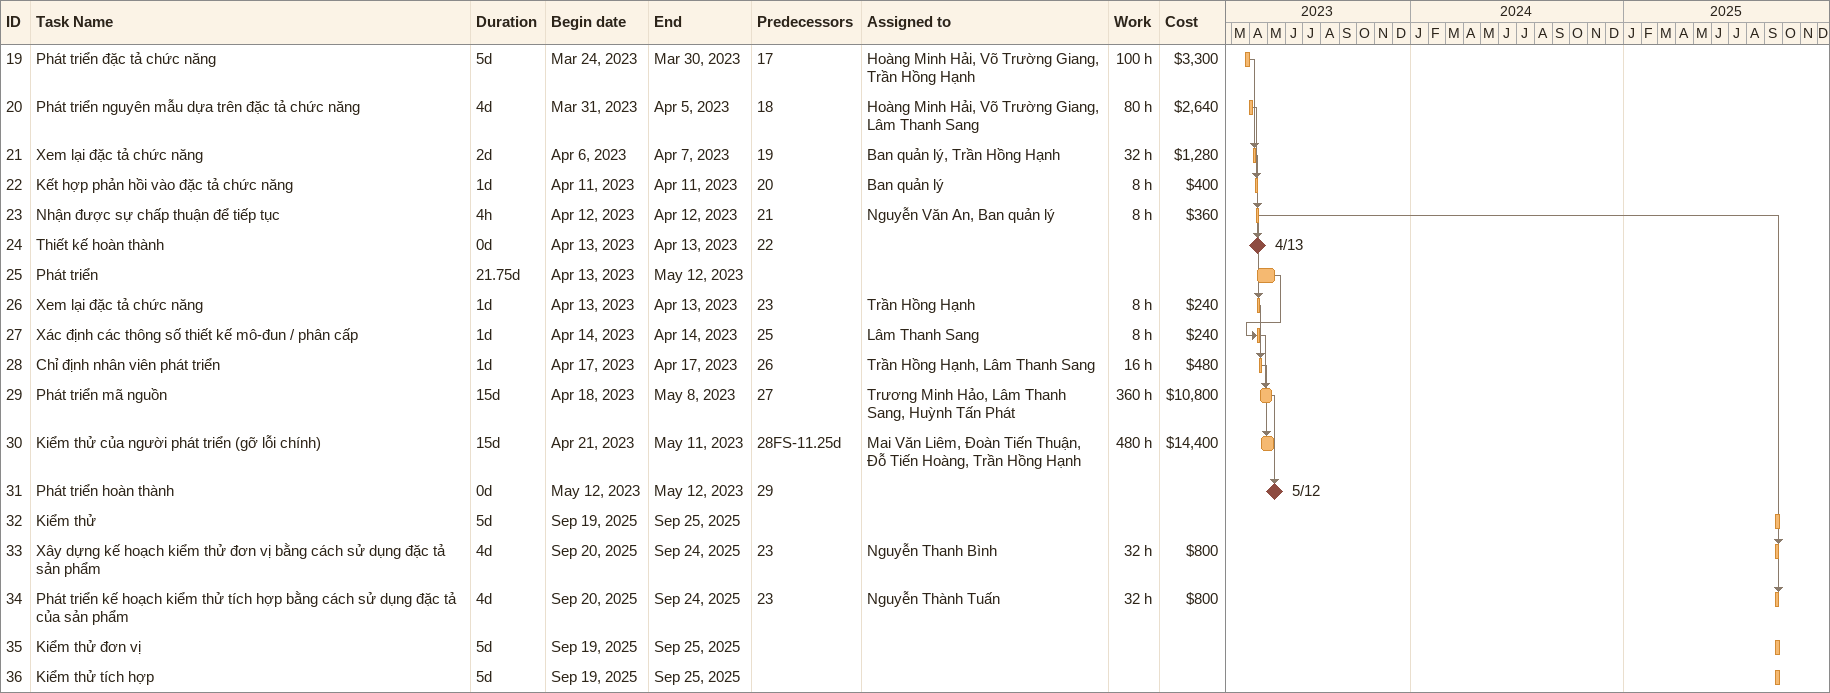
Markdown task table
| ID | Task | Duration | Start | Finish | Predecessors | Resources | Work (h) | Cost ($) |
|---|---|---|---|---|---|---|---|---|
| 19 | Phát triển đặc tả chức năng | 5d | 2023-03-24 | 2023-03-30 | 17 | Hoàng Minh Hải, Võ Trường Giang, Trần Hồng Hạnh | 100 | 3300 |
| 20 | Phát triển nguyên mẫu dựa trên đặc tả chức năng | 4d | 2023-03-31 | 2023-04-05 | 18 | Hoàng Minh Hải, Võ Trường Giang, Lâm Thanh Sang | 80 | 2640 |
| 21 | Xem lại đặc tả chức năng | 2d | 2023-04-06 | 2023-04-07 | 19 | Ban quản lý, Trần Hồng Hạnh | 32 | 1280 |
| 22 | Kết hợp phản hồi vào đặc tả chức năng | 1d | 2023-04-11 | 2023-04-11 | 20 | Ban quản lý | 8 | 400 |
| 23 | Nhận được sự chấp thuận để tiếp tục | 4h | 2023-04-12 | 2023-04-12 | 21 | Nguyễn Văn An, Ban quản lý | 8 | 360 |
| 24 | Thiết kế hoàn thành | 0d | 2023-04-13 | 2023-04-13 | 22 |  |  |  |
| 25 | Phát triển | 21.75d | 2023-04-13 | 2023-05-12 |  |  |  |  |
| 26 | Xem lại đặc tả chức năng | 1d | 2023-04-13 | 2023-04-13 | 23 | Trần Hồng Hạnh | 8 | 240 |
| 27 | Xác định các thông số thiết kế mô-đun / phân cấp | 1d | 2023-04-14 | 2023-04-14 | 25 | Lâm Thanh Sang | 8 | 240 |
| 28 | Chỉ định nhân viên phát triển | 1d | 2023-04-17 | 2023-04-17 | 26 | Trần Hồng Hạnh, Lâm Thanh Sang | 16 | 480 |
| 29 | Phát triển mã nguồn | 15d | 2023-04-18 | 2023-05-08 | 27 | Trương Minh Hảo, Lâm Thanh Sang, Huỳnh Tấn Phát | 360 | 10800 |
| 30 | Kiểm thử của người phát triển (gỡ lỗi chính) | 15d | 2023-04-21 | 2023-05-11 | 28FS-11.25d | Mai Văn Liêm, Đoàn Tiến Thuận, Đỗ Tiến Hoàng, Trần Hồng Hạnh | 480 | 14400 |
| 31 | Phát triển hoàn thành | 0d | 2023-05-12 | 2023-05-12 | 29 |  |  |  |
| 32 | Kiểm thử | 5d | 2025-09-19 | 2025-09-25 |  |  |  |  |
| 33 | Xây dựng kế hoạch kiểm thử đơn vị bằng cách sử dụng đặc tả sản phẩm | 4d | 2025-09-20 | 2025-09-24 | 23 | Nguyễn Thanh Bình | 32 | 800 |
| 34 | Phát triển kế hoạch kiểm thử tích hợp bằng cách sử dụng đặc tả của sản phẩm | 4d | 2025-09-20 | 2025-09-24 | 23 | Nguyễn Thành Tuấn | 32 | 800 |
| 35 | Kiểm thử đơn vị | 5d | 2025-09-19 | 2025-09-25 |  |  |  |  |
| 36 | Kiểm thử tích hợp | 5d | 2025-09-19 | 2025-09-25 |  |  |  |  |
